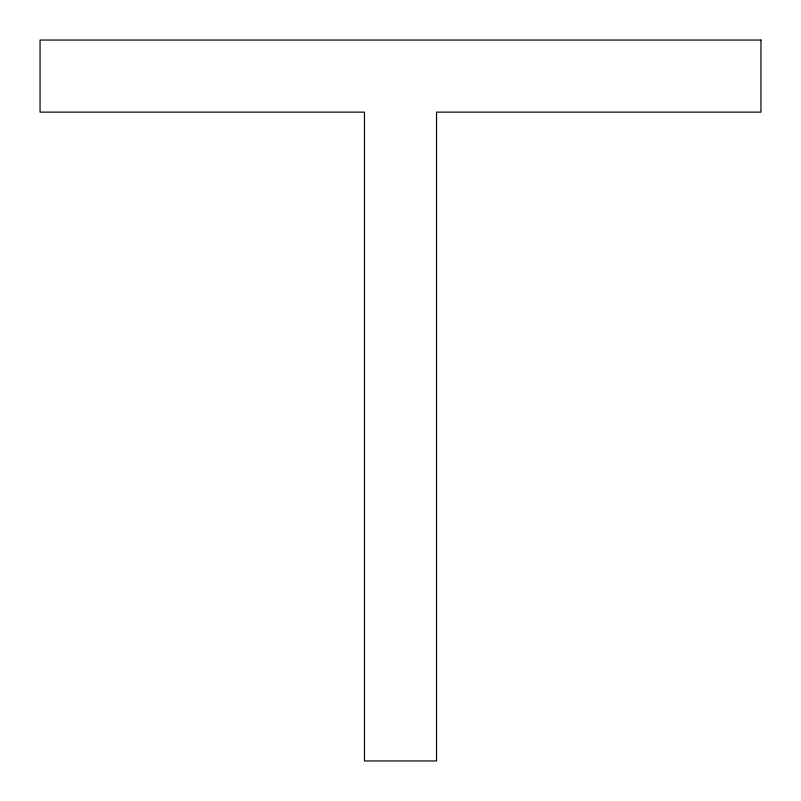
<?xml version="1.0" encoding="UTF-8"?>
<svg xmlns="http://www.w3.org/2000/svg" width="801" height="801" viewBox="0 0 801 801"><rect width="100%" height="100%" fill="white"/><g stroke="black" fill="none" stroke-linecap="round" stroke-linejoin="round"><path stroke-width="1.2" d="M760.95 40.05L40.05 40.05L40.05 112.14L364.455 112.14L364.455 760.95L436.545 760.95L436.545 112.14L760.95 112.14L760.95 40.05"/></g></svg>
